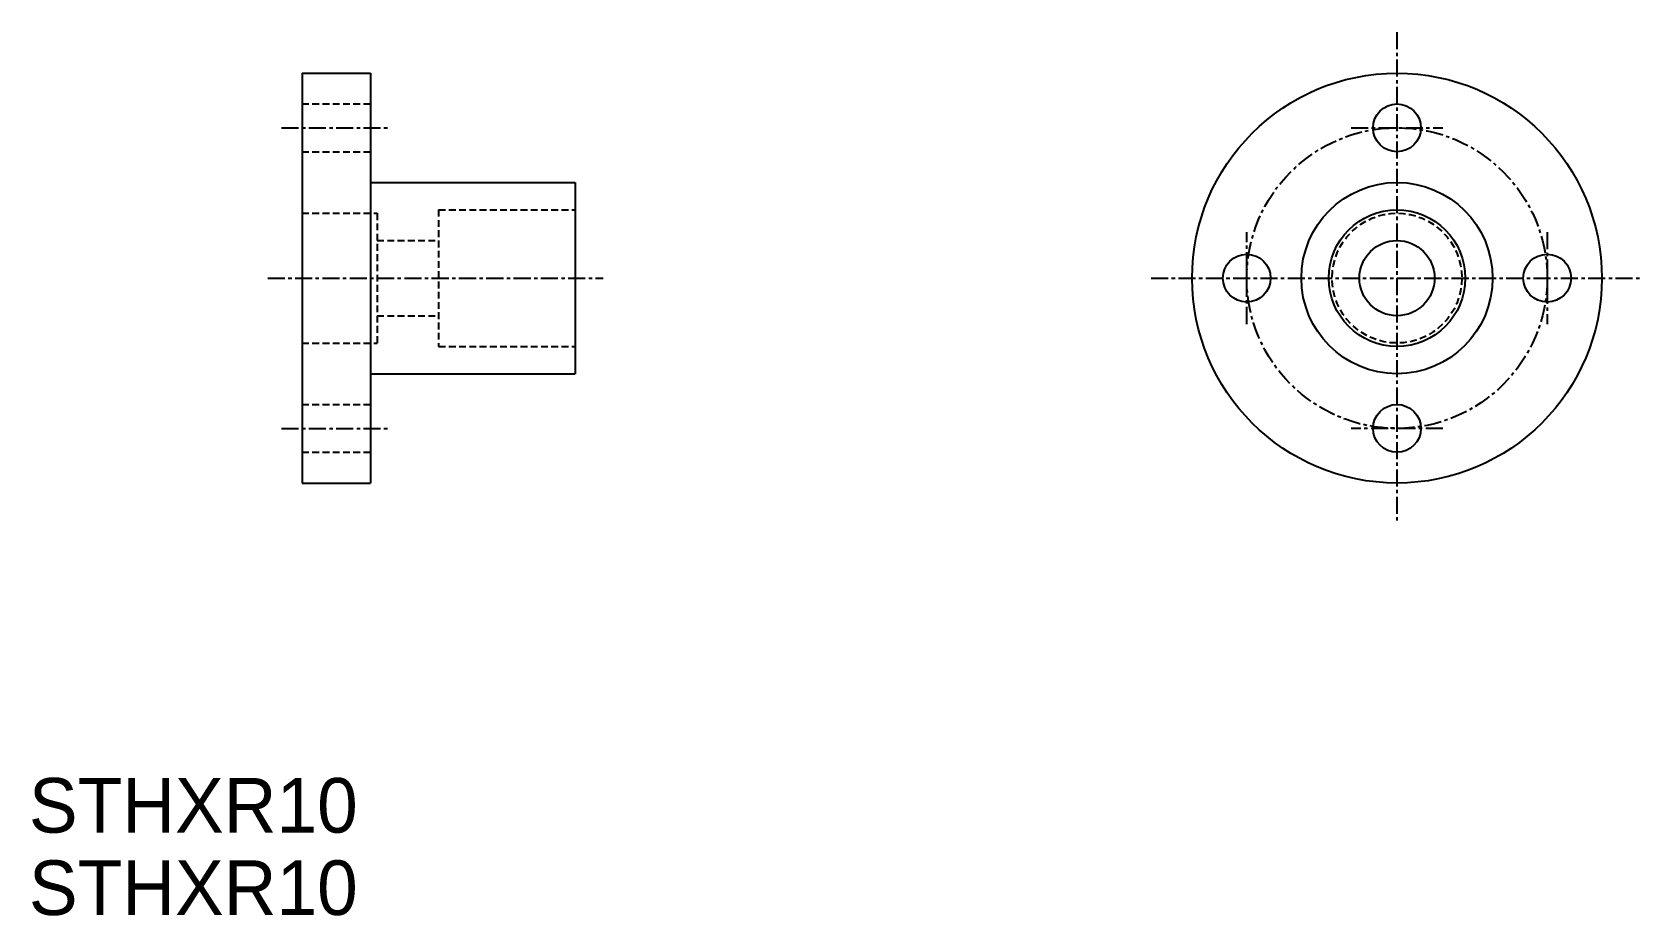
# Model space of a CAD drawing. Extents: x 10 to 128, y 3 to 68.
import ezdxf

# ---------------------------------------------------------------- set-up
doc = ezdxf.new("R2010")
doc.units = 0
doc.linetypes.add('CENTER', pattern=[2, 1.25, -0.25, 0.25, -0.25])
doc.linetypes.add('DASHED', pattern=[0.75, 0.5, -0.25])
doc.layers.get('0').update_dxf_attribs({"linetype": 'CONTINUOUS'})
doc.layers.add('CENTER', color=1, linetype='CENTER')

msp = doc.modelspace()

# ---------------------------------------------------------------- linework, layer by layer
at = {"color": 7, "linetype": 'CONTINUOUS'}
for p, q in [((30, 65), (30, 35)), ((30, 65), (35, 65)), ((35, 65), (35, 35)), ((30, 57.5), (30, 57.5)), ((35, 57), (50, 57)), ((50, 57), (50, 43)), ((35, 43), (50, 43)), ((30, 35), (35, 35))]:
    msp.add_line(p, q, dxfattribs=at)
at = {"color": 3, "linetype": 'DASHED'}
for p, q in [((30, 62.75), (35, 62.75)), ((30, 59.25), (35, 59.25)), ((30, 54.75), (35.5, 54.75)), ((35.5, 54.75), (35.5, 45.25)), ((40, 55), (40, 45)), ((40, 55), (50, 55)), ((35.5, 52.75), (40, 52.75)), ((35.5, 47.25), (40, 47.25)), ((30, 45.25), (35.5, 45.25)), ((40, 45), (50, 45)), ((30, 40.75), (35, 40.75)), ((30, 37.25), (35, 37.25))]:
    msp.add_line(p, q, dxfattribs=at)
at = {"color": 7, "linetype": 'CONTINUOUS'}
for centre, radius in [((110.17, 50), 15), ((110.17, 61), 1.75), ((110.17, 50), 7), ((110.17, 50), 5), ((110.17, 50), 2.75), ((99.17, 50), 1.75), ((121.17, 50), 1.75), ((110.17, 39), 1.75)]:
    msp.add_circle(centre, radius, dxfattribs=at)
at = {"color": 3, "linetype": 'DASHED'}
msp.add_circle((110.17, 50), 4.75, dxfattribs=at)
at = {"layer": 'CENTER', "color": 1, "linetype": 'CENTER'}
for p, q in [((110.17, 68), (110.17, 32)), ((28.5, 61), (36.43, 61)), ((106.81, 61), (113.52, 61)), ((99.17, 46.64), (99.17, 53.36)), ((121.17, 53.36), (121.17, 46.64)), ((27.49, 50), (52.04, 50)), ((92.17, 50), (128.17, 50)), ((28.5, 39), (36.43, 39)), ((113.52, 39), (106.81, 39))]:
    msp.add_line(p, q, dxfattribs=at)
msp.add_circle((110.17, 50), 11, dxfattribs=at)

# ---------------------------------------------------------------- texts
at = {"color": 7, "linetype": 'CONTINUOUS'}
for p in [(10, 9.41), (10, 3.38)]:
    msp.add_text('STHXR10', height=4, dxfattribs=at).set_placement(p)

doc.saveas('drawing.dxf')
